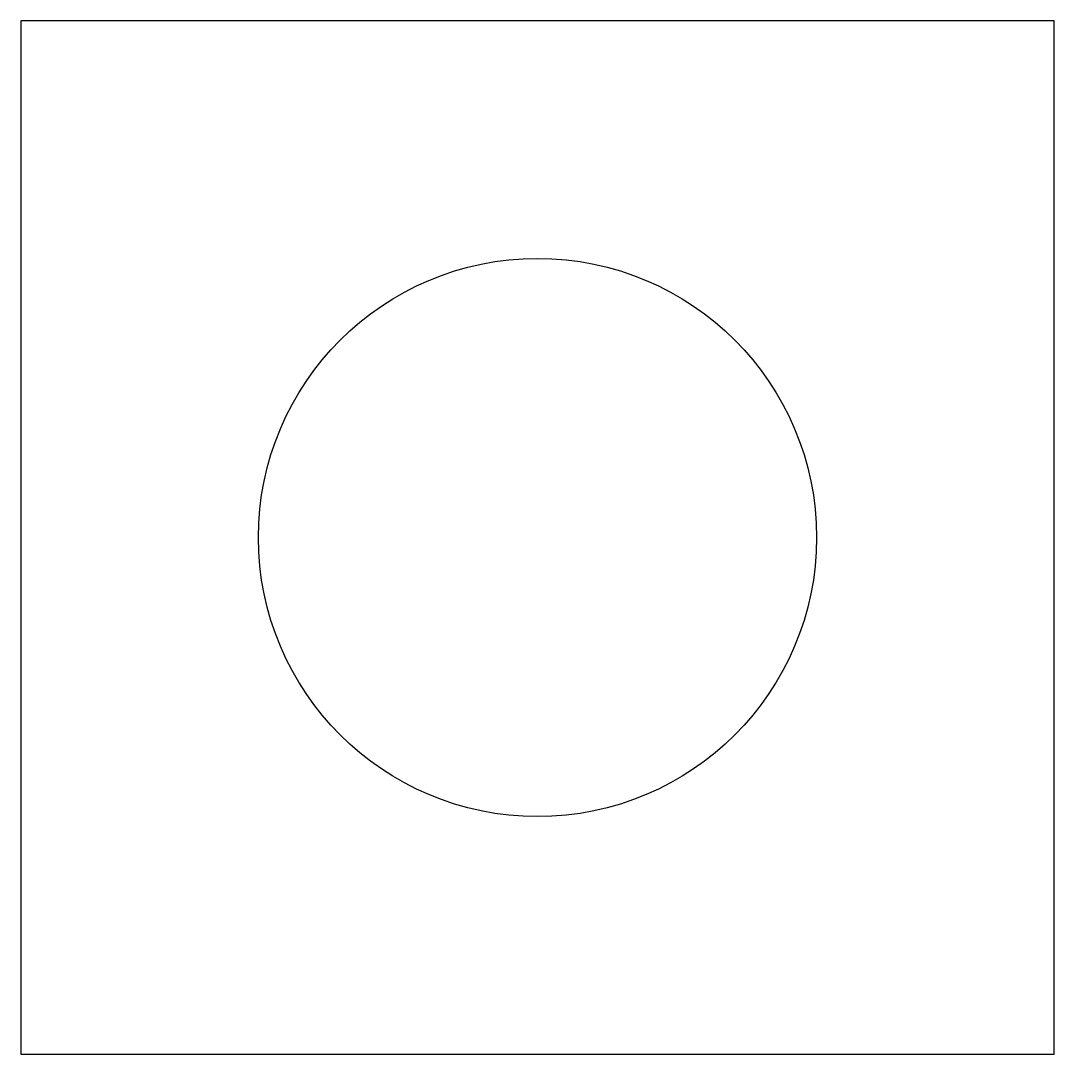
# Model space of a CAD drawing. Header units: millimetres. Extents: x 85 to 95, y 85 to 95.
import ezdxf

# ---------------------------------------------------------------- set-up
doc = ezdxf.new("R2010")
doc.units = ezdxf.units.MM

msp = doc.modelspace()

# ---------------------------------------------------------------- linework, layer by layer
at = {"layer": 'Defpoints'}
for p, q in [((95, 95), (85, 95)), ((85, 95), (85, 85)), ((95, 90), (95, 95)), ((95, 85), (95, 90)), ((85, 85), (95, 85))]:
    msp.add_line(p, q, dxfattribs=at)
msp.add_circle((90, 90), 2.7, dxfattribs=at)

doc.saveas('drawing.dxf')
